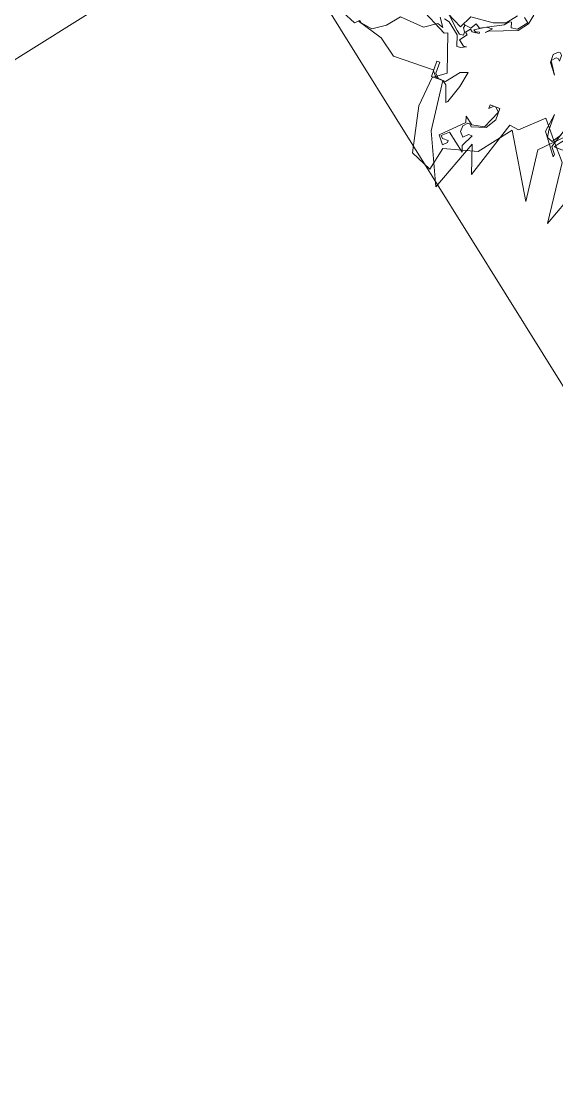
# Model space of a CAD drawing. Header units: metres. Extents: x -71 to 881, y -503 to 661.
# Drawn here: x 115.36 to 120.56, y 460.12 to 470.52 of the extents above; entities that cross this region are included whole.
import ezdxf

# ---------------------------------------------------------------- set-up
doc = ezdxf.new("R2010")
doc.units = ezdxf.units.M
doc.layers.add('04. Pisos', color=8, linetype='Continuous', lineweight=5)
doc.layers.add('ARBRE', color=100, linetype='Continuous', lineweight=13, true_color=0x00ff3f)

# ---------------------------------------------------------------- blocks, each defined once
blk = doc.blocks.new('WMF2', base_point=(0, 0.01))
at = {"color": 251, "lineweight": 0, "true_color": 0x636466}
for points in [[(202.84, -51.25), (195.1, -48.95), (190.12, -45.33), (178.29, -45.44), (176.89, -43.78), (174.7, -43.59), (173.01, -29.2), (166.39, -14.78), (160.89, -29.58), (158.19, -21.39), (152.68, -38.14), (149.95, -37.75), (143.85, -43.43), (139.57, -38.33), (135.29, -33.25), (133.39, -15.7), (130.63, -23.1)], [(187.58, -60.7), (178.92, -56.25), (177.9, -56.66), (174.32, -45.95), (177.81, -43.34), (178.67, -34.61), (175.87, -21.54), (169.72, -18.91), (168.26, -25.61), (158.55, -28.14), (151.66, -37.02), (141.23, -19.49), (142.97, -34.33), (135.13, -42.17)], [(169.87, -28.84), (169.25, -28.23), (167.56, -28.23), (167.56, -27.6), (168.66, -26.5), (170.48, -28.84), (164.64, -34.67), (165.12, -36.39), (162.8, -34.67), (159.28, -35.28), (156.97, -40.52), (158.19, -41.62), (158.8, -41.62), (159.88, -40.52), (159.88, -41.62), (156.97, -41.62), (156.97, -38.21), (158.8, -35.28), (162.8, -34.07), (163.41, -34.67), (164.03, -34.67), (165.12, -33.45), (165.12, -31.75), (164.03, -30.53), (162.8, -31.75), (161.71, -31.75), (163.41, -28.23), (162.8, -26.5), (168.04, -30.53), (169.87, -28.84), (169.87, -28.84)], [(127.86, -39.54), (126.03, -38.33), (124.94, -37.24), (127.24, -38.94), (128.46, -38.94), (129.55, -37.85), (127.24, -35.41), (127.24, -31.39), (128.46, -32.48), (131.38, -31.39), (127.86, -34.91), (130.76, -37.85), (136.62, -36.62), (138.93, -36.62), (137.71, -38.33), (136.62, -39.54), (137.23, -43.08), (134.79, -37.24), (127.86, -39.54), (127.86, -39.54)], [(137.61, -42.55), (139.52, -36.52), (138.12, -34.62), (138.22, -33.95), (142.72, -39.97), (141.89, -45.21), (141.95, -40.55), (141.61, -38.48), (139.96, -37.89), (138.27, -40.36)], [(174.7, -43.59), (178.13, -43.59), (178.13, -48.16), (177.26, -48.16), (177.26, -44.83), (176.02, -43.59), (173.91, -43.59), (170.9, -47.37), (168.8, -48.16), (169.68, -43.59), (171.36, -38.49), (171.81, -38.05), (173.47, -42.7), (174.7, -43.59), (174.7, -43.59)], [(161.11, -67.86), (163.5, -64.91), (166.9, -63.65), (173.36, -63.08), (175.14, -59.53), (179.8, -61.8)], [(181.48, -60.07), (179.75, -57.65), (181.46, -58.23), (184.95, -55.88), (192.02, -56.41), (194.9, -52.85), (198.42, -50.48), (201.82, -51.06), (202.43, -51.55), (203.66, -50.42), (207.69, -52.09)], [(156.89, -69.51), (157.43, -66.75), (159.56, -64.03), (167.3, -61.05), (168.14, -60.32), (166.54, -62.02), (168.32, -61.8), (171.36, -59.94), (170.42, -59.42), (170.47, -59.72), (169.59, -59.84), (169.56, -59.52), (171.59, -59.29), (172.31, -59.83), (173.34, -58.5), (172.64, -57.96), (174.22, -55.94), (172.57, -54.64), (171.71, -54.74), (173.12, -54.01), (174.29, -53.87), (175.3, -57.08), (178.61, -59.71), (180.18, -60.09)], [(179.42, -61.68), (175.68, -58.22), (174.72, -57.4), (173.53, -57.53), (173.65, -58.47), (174.34, -59.58), (174.13, -59.93), (174.18, -60.23), (174.45, -60.45), (172.34, -60.13), (171.33, -61.75), (169.98, -60.98), (163.78, -64.16), (162.73, -65.48), (162.11, -65.55), (161.63, -64.1), (159.84, -64.31), (157.76, -66.95), (159.09, -68.05)], [(147.98, -61.05), (146.87, -62.15), (146.26, -62.15), (145.66, -61.53), (145.66, -59.83), (146.26, -60.44), (146.87, -60.44), (147.98, -59.23), (145.66, -55.68), (147.98, -58.61), (147.98, -61.05), (147.98, -61.05)]]:
    blk.add_lwpolyline(points, dxfattribs=at)

msp = doc.modelspace()

# ---------------------------------------------------------------- linework, layer by layer
at = {"layer": '04. Pisos'}
msp.add_lwpolyline([(99.448, 460.229), (117.705, 471.652), (159.987, 403.785), (294.216, 488.221)], dxfattribs=at)

# ---------------------------------------------------------------- block references
at = {"layer": 'ARBRE', "color": 251, "lineweight": 5, "true_color": 0x636466, "xscale": 0.03451886634015593, "yscale": 0.03451886634015593, "zscale": 0.03451886634015593, "rotation": 160.1685466476646}
msp.add_blockref('WMF2', (124.616, 466.48), dxfattribs=at)

doc.saveas('drawing.dxf')
